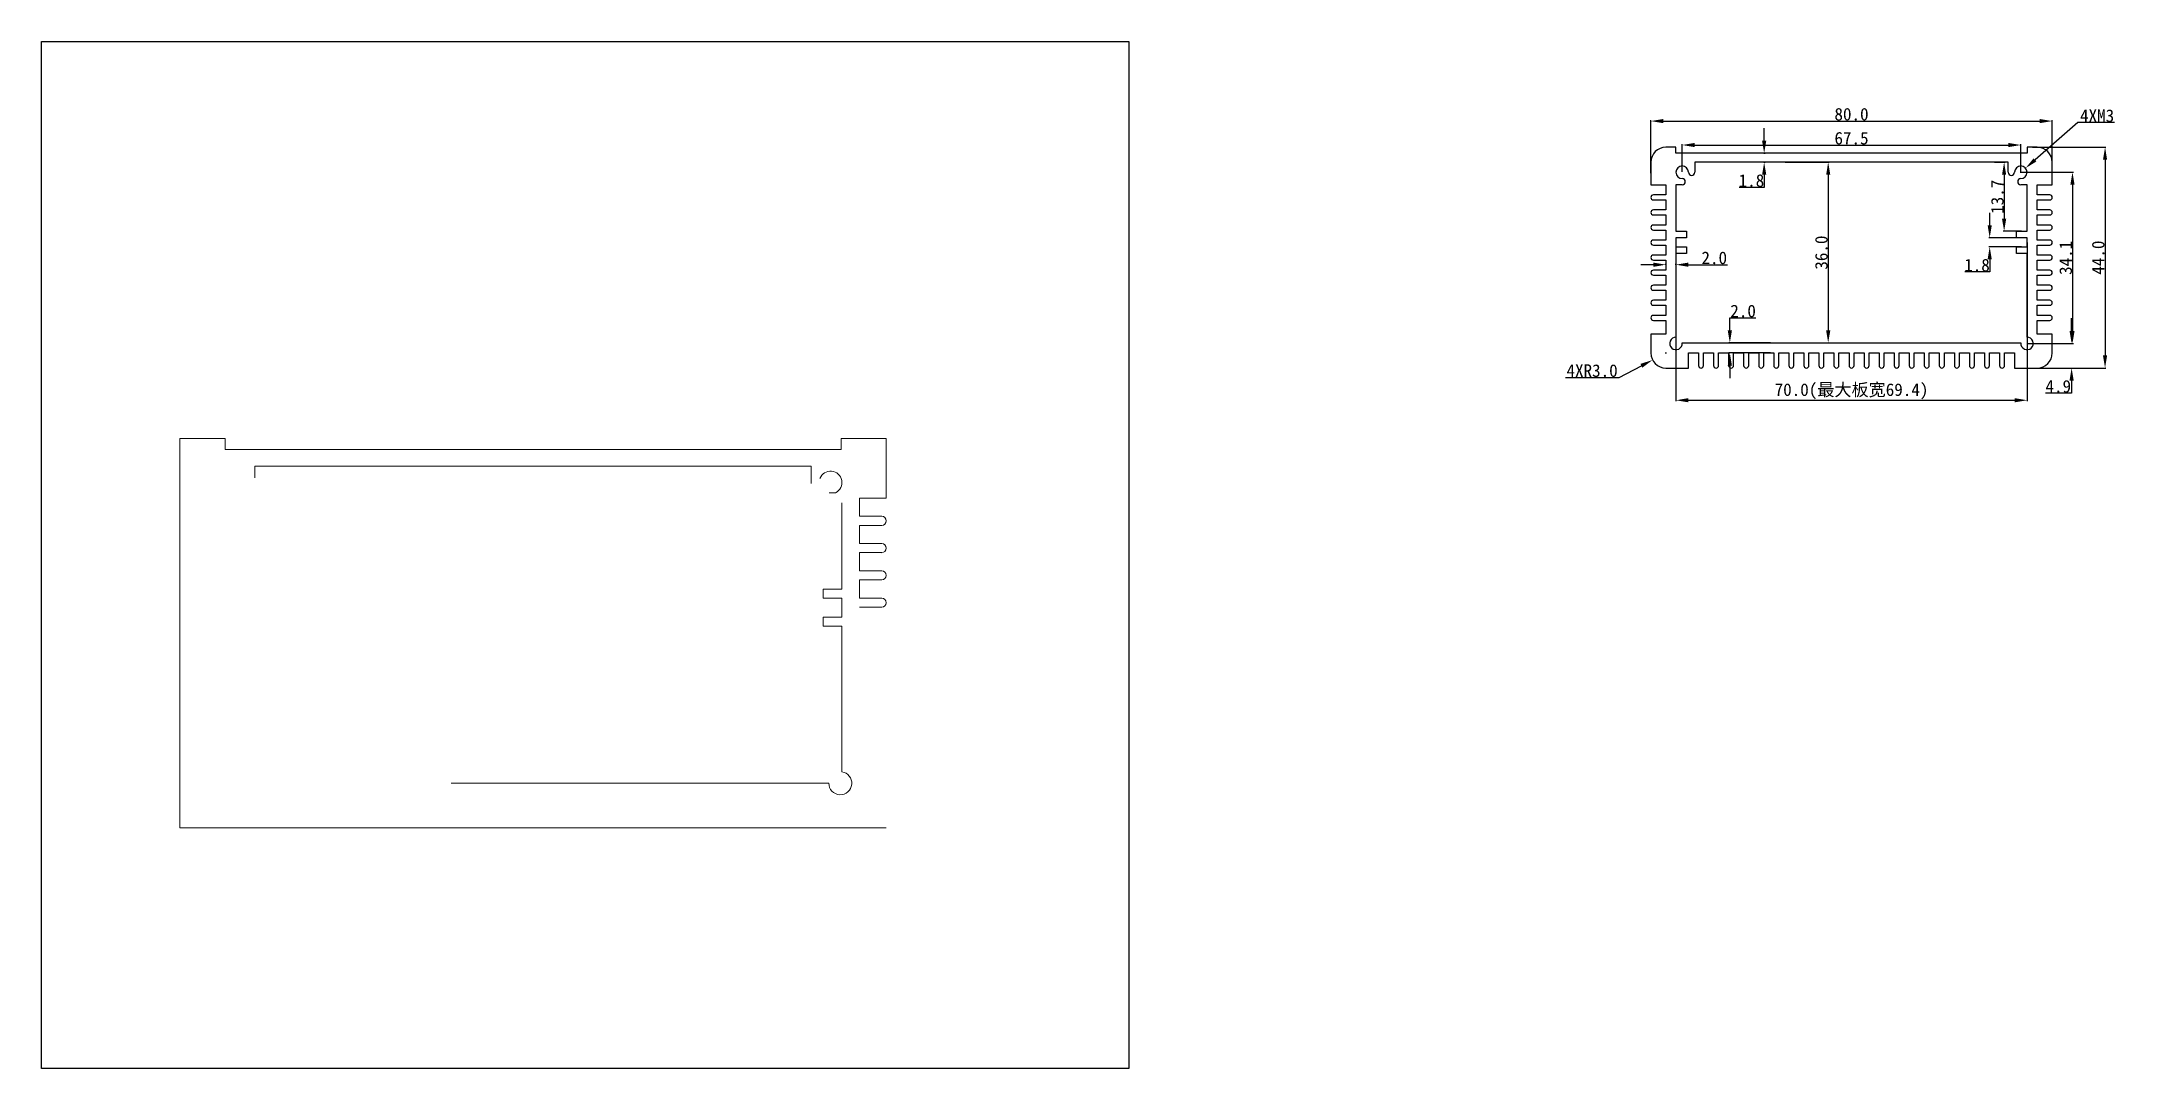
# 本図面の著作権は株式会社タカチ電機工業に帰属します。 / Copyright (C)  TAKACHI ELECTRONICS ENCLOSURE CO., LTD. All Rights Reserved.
# Model space of a CAD drawing. Header units: inches. Extents: x 0 to 414, y 0 to 205.
import ezdxf

# ---------------------------------------------------------------- set-up
doc = ezdxf.new("R2010")
doc.units = ezdxf.units.IN
doc.header["$MEASUREMENT"] = 0
doc.layers.get('Defpoints').update_dxf_attribs({"lineweight": 25})
doc.layers.add('1', color=30, linetype='Continuous')
doc.layers.add('Hatch (ISO)', color=1, linetype='Continuous', lineweight=18)
doc.styles.get("Standard").update_dxf_attribs({"font": 'simhei.ttf'})
doc.dimstyles.get("Standard").update_dxf_attribs({"dimtxt": 2.5, "dimasz": 2.5, "dimexe": 0.18, "dimexo": 0.0625, "dimgap": 0.09, "dimtad": 1, "dimtoh": 1, "dimdec": 1, "dimzin": 0, "dimdsep": 46, "dimtxsty": 'Standard', "dimcen": 0.09, "dimadec": 0, "dimazin": 0, "dimtfac": 1, "dimtdec": 1, "dimtofl": 0, "dimtmove": 0, "dimatfit": 3, "dimfxl": 1, "dimtolj": 1, "dimtzin": 0, "dimarcsym": 0})
picture_1 = doc.add_image_def('image1.png', size_in_pixel=(520, 491))

# ---------------------------------------------------------------- blocks, each defined once
blk = doc.blocks.new('*D61')
at = {"color": 0, "lineweight": -2}
for p, q in [((327.02, 178.62), (327.02, 184.17)), ((329.52, 183.99), (392.02, 183.99)), ((394.52, 178.62), (394.52, 184.17))]:
    blk.add_line(p, q, dxfattribs=at)
at = {"color": 0}
for points in [[(329.52, 184.4), (329.52, 183.57), (327.02, 183.99)], [(392.02, 184.4), (392.02, 183.57), (394.52, 183.99)]]:
    blk.add_solid(points, dxfattribs=at)
at = {"layer": 'Defpoints', "color": 0}
for p in [(394.52, 183.99), (327.02, 178.56), (394.52, 178.56)]:
    blk.add_point(p, dxfattribs=at)
at = {"color": 0, "insert": (360.77, 185.33), "char_height": 2.5, "attachment_point": 5}
blk.add_mtext('\\A1;67.5', dxfattribs=at)
blk = doc.blocks.new('*D62')
at = {"color": 0, "lineweight": -2}
for p, q in [((394.58, 178.56), (404.99, 178.56)), ((404.81, 176.06), (404.81, 146.96)), ((395.82, 144.46), (404.99, 144.46))]:
    blk.add_line(p, q, dxfattribs=at)
at = {"color": 0}
for points in [[(404.39, 176.06), (405.23, 176.06), (404.81, 178.56)], [(404.39, 146.96), (405.23, 146.96), (404.81, 144.46)]]:
    blk.add_solid(points, dxfattribs=at)
at = {"layer": 'Defpoints', "color": 0}
for p in [(394.52, 178.56), (395.76, 144.46), (404.81, 144.46)]:
    blk.add_point(p, dxfattribs=at)
at = {"color": 0, "insert": (403.47, 161.51), "char_height": 2.5, "attachment_point": 5, "rotation": 90}
blk.add_mtext('\\A1;34.1', dxfattribs=at)
blk = doc.blocks.new('*D63')
at = {"color": 0, "lineweight": -2}
for p, q in [((388.31, 168), (388.31, 170.5)), ((394.65, 165.5), (388.13, 165.5)), ((394.65, 163.7), (388.13, 163.7)), ((388.31, 158.7), (383.34, 158.7)), ((388.31, 161.2), (388.31, 158.7))]:
    blk.add_line(p, q, dxfattribs=at)
at = {"color": 0}
for points in [[(387.9, 168), (388.73, 168), (388.31, 165.5)], [(387.9, 161.2), (388.73, 161.2), (388.31, 163.7)]]:
    blk.add_solid(points, dxfattribs=at)
at = {"layer": 'Defpoints', "color": 0}
for p in [(388.31, 163.7), (394.72, 165.5), (394.72, 163.7)]:
    blk.add_point(p, dxfattribs=at)
at = {"color": 0, "insert": (385.78, 160.04), "char_height": 2.5, "attachment_point": 5}
blk.add_mtext('\\A1;1.8', dxfattribs=at)
blk = doc.blocks.new('*D64')
at = {"color": 0, "lineweight": -2}
for p, q in [((389.3, 180.55), (391.37, 180.55)), ((391.19, 178.05), (391.19, 169.3)), ((394.65, 166.8), (391.01, 166.8))]:
    blk.add_line(p, q, dxfattribs=at)
at = {"color": 0}
for points in [[(390.77, 178.05), (391.6, 178.05), (391.19, 180.55)], [(390.77, 169.3), (391.6, 169.3), (391.19, 166.8)]]:
    blk.add_solid(points, dxfattribs=at)
at = {"layer": 'Defpoints', "color": 0}
for p in [(389.23, 180.55), (391.19, 166.8), (394.72, 166.8)]:
    blk.add_point(p, dxfattribs=at)
at = {"color": 0, "insert": (389.85, 173.67), "char_height": 2.5, "attachment_point": 5, "rotation": 90}
blk.add_mtext('\\A1;13.7', dxfattribs=at)
blk = doc.blocks.new('*D65')
at = {"color": 0, "lineweight": -2}
for p, q in [((347.56, 180.55), (356.3, 180.55)), ((356.12, 178.05), (356.12, 147.05)), ((345.61, 144.55), (356.3, 144.55))]:
    blk.add_line(p, q, dxfattribs=at)
at = {"color": 0}
for points in [[(355.71, 178.05), (356.54, 178.05), (356.12, 180.55)], [(355.71, 147.05), (356.54, 147.05), (356.12, 144.55)]]:
    blk.add_solid(points, dxfattribs=at)
at = {"layer": 'Defpoints', "color": 0}
for p in [(347.5, 180.55), (345.54, 144.55), (356.12, 144.55)]:
    blk.add_point(p, dxfattribs=at)
at = {"color": 0, "insert": (354.77, 162.55), "char_height": 2.5, "attachment_point": 5, "rotation": 90}
blk.add_mtext('\\A1;36.0', dxfattribs=at)
blk = doc.blocks.new('*D67')
at = {"color": 0, "lineweight": -2}
for p, q in [((320.77, 178.36), (320.77, 188.93)), ((323.27, 188.75), (398.27, 188.75)), ((400.77, 179.51), (400.77, 188.93))]:
    blk.add_line(p, q, dxfattribs=at)
at = {"color": 0}
for points in [[(323.27, 189.17), (323.27, 188.34), (320.77, 188.75)], [(398.27, 189.17), (398.27, 188.34), (400.77, 188.75)]]:
    blk.add_solid(points, dxfattribs=at)
at = {"layer": 'Defpoints', "color": 0}
for p in [(400.77, 188.75), (320.77, 178.3), (400.77, 179.45)]:
    blk.add_point(p, dxfattribs=at)
at = {"color": 0, "insert": (360.77, 190.11), "char_height": 2.5, "attachment_point": 5}
blk.add_mtext('\\A1;80.0', dxfattribs=at)
blk = doc.blocks.new('*D68')
at = {"layer": '1', "color": 0, "lineweight": -2}
for p, q in [((325.77, 164.54), (325.77, 132.95)), ((395.77, 164.54), (395.77, 132.95)), ((328.27, 133.13), (393.27, 133.13))]:
    blk.add_line(p, q, dxfattribs=at)
at = {"layer": '1', "color": 0}
for points in [[(328.27, 133.55), (328.27, 132.72), (325.77, 133.13)], [(393.27, 133.55), (393.27, 132.72), (395.77, 133.13)]]:
    blk.add_solid(points, dxfattribs=at)
at = {"layer": 'Defpoints', "color": 0}
for p in [(325.77, 164.6), (395.77, 164.6), (395.77, 133.13)]:
    blk.add_point(p, dxfattribs=at)
at = {"layer": '1', "color": 0, "insert": (360.77, 134.91), "char_height": 2.5, "attachment_point": 5}
blk.add_mtext('\\A1;70.0(最大板宽69.4)', dxfattribs=at)
blk = doc.blocks.new('*D69')
at = {"color": 0, "lineweight": -2}
for p, q in [((396.83, 183.55), (411.49, 183.55)), ((411.31, 181.05), (411.31, 142.05)), ((396.83, 139.55), (411.49, 139.55))]:
    blk.add_line(p, q, dxfattribs=at)
at = {"color": 0}
for points in [[(410.89, 181.05), (411.72, 181.05), (411.31, 183.55)], [(410.89, 142.05), (411.72, 142.05), (411.31, 139.55)]]:
    blk.add_solid(points, dxfattribs=at)
at = {"layer": 'Defpoints', "color": 0}
for p in [(396.77, 183.55), (396.77, 139.55), (411.31, 139.55)]:
    blk.add_point(p, dxfattribs=at)
at = {"color": 0, "insert": (409.95, 161.55), "char_height": 2.5, "attachment_point": 5, "rotation": 90}
blk.add_mtext('\\A1;44.0', dxfattribs=at)
blk = doc.blocks.new('*D70')
at = {"color": 0, "lineweight": -2}
for p, q in [((323.68, 142.55), (323.86, 142.55)), ((323.77, 142.46), (323.77, 142.64)), ((303.77, 137.67), (314.44, 137.67)), ((314.44, 137.67), (318.89, 140))]:
    blk.add_line(p, q, dxfattribs=at)
at = {"color": 0}
blk.add_solid([(318.7, 140.37), (319.09, 139.63), (321.11, 141.16)], dxfattribs=at)
at = {"layer": 'Defpoints', "color": 0}
for p in [(321.11, 141.16), (323.77, 142.55)]:
    blk.add_point(p, dxfattribs=at)
at = {"color": 0, "insert": (309.06, 139.02), "char_height": 2.5, "attachment_point": 5}
blk.add_mtext('\\A1;4XR3.0', dxfattribs=at)
blk = doc.blocks.new('*D71')
at = {"color": 0, "lineweight": -2}
for p, q in [((343.36, 184.85), (343.36, 187.35)), ((343.31, 182.35), (343.54, 182.35)), ((343.31, 180.55), (343.54, 180.55)), ((343.36, 178.05), (343.36, 175.55)), ((343.36, 175.55), (338.38, 175.55))]:
    blk.add_line(p, q, dxfattribs=at)
at = {"color": 0}
for points in [[(342.94, 184.85), (343.78, 184.85), (343.36, 182.35)], [(342.94, 178.05), (343.78, 178.05), (343.36, 180.55)]]:
    blk.add_solid(points, dxfattribs=at)
at = {"layer": 'Defpoints', "color": 0}
for p in [(343.25, 182.35), (343.25, 180.55), (343.36, 180.55)]:
    blk.add_point(p, dxfattribs=at)
at = {"color": 0, "insert": (340.83, 176.89), "char_height": 2.5, "attachment_point": 5}
blk.add_mtext('\\A1;1.8', dxfattribs=at)
blk = doc.blocks.new('*D72')
at = {"color": 0, "lineweight": -2}
for p, q in [((336.52, 147.05), (336.52, 149.55)), ((336.52, 149.55), (341.72, 149.55)), ((344.62, 144.55), (336.34, 144.55)), ((344.62, 142.55), (336.34, 142.55)), ((336.52, 140.05), (336.52, 137.55))]:
    blk.add_line(p, q, dxfattribs=at)
at = {"color": 0}
for points in [[(336.1, 147.05), (336.93, 147.05), (336.52, 144.55)], [(336.1, 140.05), (336.93, 140.05), (336.52, 142.55)]]:
    blk.add_solid(points, dxfattribs=at)
at = {"layer": 'Defpoints', "color": 0}
for p in [(336.52, 142.55), (344.68, 144.55), (344.68, 142.55)]:
    blk.add_point(p, dxfattribs=at)
at = {"color": 0, "insert": (339.16, 150.9), "char_height": 2.5, "attachment_point": 5}
blk.add_mtext('\\A1;2.0', dxfattribs=at)
blk = doc.blocks.new('*D73')
at = {"color": 0, "lineweight": -2}
for p, q in [((321.27, 160.14), (318.77, 160.14)), ((323.77, 160.11), (323.77, 160.32)), ((325.77, 160.11), (325.77, 160.32)), ((328.27, 160.14), (336.06, 160.14))]:
    blk.add_line(p, q, dxfattribs=at)
at = {"color": 0}
for points in [[(321.27, 160.56), (321.27, 159.72), (323.77, 160.14)], [(328.27, 160.56), (328.27, 159.72), (325.77, 160.14)]]:
    blk.add_solid(points, dxfattribs=at)
at = {"layer": 'Defpoints', "color": 0}
for p in [(323.77, 160.05), (325.77, 160.14), (325.77, 160.05)]:
    blk.add_point(p, dxfattribs=at)
at = {"color": 0, "insert": (333.41, 161.49), "char_height": 2.5, "attachment_point": 5}
blk.add_mtext('\\A1;2.0', dxfattribs=at)
blk = doc.blocks.new('*D74')
at = {"color": 0, "lineweight": -2}
for p, q in [((404.64, 146.96), (404.64, 149.46)), ((395.82, 144.46), (404.82, 144.46)), ((394.81, 139.55), (404.82, 139.55)), ((404.64, 137.05), (404.64, 134.55)), ((404.64, 134.55), (399.41, 134.55))]:
    blk.add_line(p, q, dxfattribs=at)
at = {"color": 0}
for points in [[(404.22, 146.96), (405.06, 146.96), (404.64, 144.46)], [(404.22, 137.05), (405.06, 137.05), (404.64, 139.55)]]:
    blk.add_solid(points, dxfattribs=at)
at = {"layer": 'Defpoints', "color": 0}
for p in [(395.76, 144.46), (394.75, 139.55), (404.64, 139.55)]:
    blk.add_point(p, dxfattribs=at)
at = {"color": 0, "insert": (401.98, 135.89), "char_height": 2.5, "attachment_point": 5}
blk.add_mtext('\\A1;4.9', dxfattribs=at)
blk = doc.blocks.new('*D75')
at = {"color": 0, "lineweight": -2}
for p, q in [((405.9, 188.47), (397.35, 181.02)), ((413.21, 188.47), (405.9, 188.47)), ((394.43, 178.56), (394.61, 178.56)), ((394.52, 178.47), (394.52, 178.65))]:
    blk.add_line(p, q, dxfattribs=at)
at = {"color": 0}
blk.add_solid([(397.07, 181.34), (397.62, 180.71), (395.46, 179.38)], dxfattribs=at)
at = {"layer": 'Defpoints', "color": 0}
for p in [(395.46, 179.38), (393.57, 177.74)]:
    blk.add_point(p, dxfattribs=at)
at = {"color": 0, "insert": (409.72, 189.81), "char_height": 2.5, "attachment_point": 5}
blk.add_mtext('\\A1;{\\f@SimHei|b0|i0|c134|p49;4XM3}', dxfattribs=at)

msp = doc.modelspace()

# ---------------------------------------------------------------- linework, layer by layer
for p, q in [((325.77, 183.55), (323.77, 183.55)), ((325.77, 182.35), (325.77, 183.55)), ((395.77, 182.35), (325.77, 182.35)), ((397.77, 183.55), (395.77, 183.55)), ((395.77, 183.55), (395.77, 182.35)), ((320.77, 180.55), (320.77, 176.05)), ((392.02, 180.55), (329.52, 180.55)), ((329.52, 180.55), (329.52, 178.56)), ((392.02, 178.56), (392.02, 180.55)), ((400.77, 176.05), (400.77, 180.55)), ((320.77, 176.05), (323.77, 176.05)), ((323.77, 174.05), (321.27, 174.05)), ((323.77, 176.05), (323.77, 174.05)), ((327.02, 176.06), (325.77, 176.06)), ((325.77, 176.06), (325.77, 166.8)), ((395.77, 176.06), (394.52, 176.06)), ((395.77, 166.8), (395.77, 176.06)), ((397.77, 174.05), (397.77, 176.05)), ((397.77, 176.05), (400.77, 176.05)), ((400.27, 174.05), (397.77, 174.05)), ((321.27, 173.05), (323.77, 173.05)), ((323.77, 171.05), (321.27, 171.05)), ((321.27, 170.05), (323.77, 170.05)), ((323.77, 173.05), (323.77, 171.05)), ((323.77, 170.05), (323.77, 168.05)), ((397.77, 171.05), (397.77, 173.05)), ((397.77, 173.05), (400.27, 173.05)), ((400.27, 171.05), (397.77, 171.05)), ((397.77, 168.05), (397.77, 170.05)), ((397.77, 170.05), (400.27, 170.05)), ((323.77, 168.05), (321.27, 168.05)), ((321.27, 167.05), (323.77, 167.05)), ((323.77, 167.05), (323.77, 165.05)), ((325.77, 166.8), (327.87, 166.8)), ((327.87, 166.8), (327.87, 165.5)), ((393.67, 165.5), (393.67, 166.8)), ((393.67, 166.8), (395.77, 166.8)), ((400.27, 168.05), (397.77, 168.05)), ((397.77, 165.05), (397.77, 167.05)), ((397.77, 167.05), (400.27, 167.05)), ((323.77, 165.05), (321.27, 165.05)), ((321.27, 164.05), (323.77, 164.05)), ((323.77, 162.05), (321.27, 162.05)), ((323.77, 164.05), (323.77, 162.05)), ((327.87, 165.5), (325.77, 165.5)), ((325.77, 165.5), (325.77, 163.7)), ((325.77, 163.7), (327.87, 163.7)), ((327.87, 162.4), (325.77, 162.4)), ((325.77, 162.4), (325.77, 145.71)), ((327.87, 163.7), (327.87, 162.4)), ((395.77, 165.5), (393.67, 165.5)), ((393.67, 162.4), (393.67, 163.7)), ((393.67, 163.7), (395.77, 163.7)), ((395.77, 162.4), (393.67, 162.4)), ((395.77, 163.7), (395.77, 165.5)), ((395.77, 145.71), (395.77, 162.4)), ((400.27, 165.05), (397.77, 165.05)), ((397.77, 162.05), (397.77, 164.05)), ((397.77, 164.05), (400.27, 164.05)), ((400.27, 162.05), (397.77, 162.05)), ((321.27, 161.05), (323.77, 161.05)), ((323.77, 159.05), (321.27, 159.05)), ((321.27, 158.05), (323.77, 158.05)), ((323.77, 161.05), (323.77, 159.05)), ((323.77, 158.05), (323.77, 156.05)), ((397.77, 159.05), (397.77, 161.05)), ((397.77, 161.05), (400.27, 161.05)), ((400.27, 159.05), (397.77, 159.05)), ((397.77, 156.05), (397.77, 158.05)), ((397.77, 158.05), (400.27, 158.05)), ((323.77, 156.05), (321.27, 156.05)), ((321.27, 155.05), (323.77, 155.05)), ((323.77, 155.05), (323.77, 153.05)), ((400.27, 156.05), (397.77, 156.05)), ((397.77, 153.05), (397.77, 155.05)), ((397.77, 155.05), (400.27, 155.05)), ((323.77, 153.05), (321.27, 153.05)), ((321.27, 152.05), (323.77, 152.05)), ((323.77, 150.05), (321.27, 150.05)), ((321.27, 149.05), (323.77, 149.05)), ((323.77, 152.05), (323.77, 150.05)), ((323.77, 149.05), (323.77, 146.28)), ((400.27, 153.05), (397.77, 153.05)), ((397.77, 150.05), (397.77, 152.05)), ((397.77, 152.05), (400.27, 152.05)), ((400.27, 150.05), (397.77, 150.05)), ((397.77, 146.28), (397.77, 149.05)), ((397.77, 149.05), (400.27, 149.05)), ((323.77, 146.28), (320.77, 146.28)), ((320.77, 146.28), (320.77, 142.55)), ((400.77, 146.28), (397.77, 146.28)), ((400.77, 142.55), (400.77, 146.28)), ((327.02, 144.55), (394.51, 144.55)), ((328.27, 139.55), (328.27, 142.55)), ((328.27, 142.55), (330.27, 142.55)), ((330.27, 142.55), (330.27, 140.05)), ((331.27, 140.05), (331.27, 142.55)), ((331.27, 142.55), (333.27, 142.55)), ((333.27, 142.55), (333.27, 140.05)), ((334.27, 142.55), (336.27, 142.55)), ((334.27, 140.05), (334.27, 142.55)), ((336.27, 142.55), (336.27, 140.05)), ((337.27, 140.05), (337.27, 142.55)), ((337.27, 142.55), (339.27, 142.55)), ((339.27, 142.55), (339.27, 140.05)), ((340.27, 140.05), (340.27, 142.55)), ((340.27, 142.55), (342.27, 142.55)), ((342.27, 142.55), (342.27, 140.05)), ((343.27, 140.05), (343.27, 142.55)), ((343.27, 142.55), (345.27, 142.55)), ((345.27, 142.55), (345.27, 140.05)), ((346.27, 140.05), (346.27, 142.55)), ((346.27, 142.55), (348.27, 142.55)), ((348.27, 142.55), (348.27, 140.05)), ((349.27, 140.05), (349.27, 142.55)), ((349.27, 142.55), (351.27, 142.55)), ((351.27, 142.55), (351.27, 140.05)), ((352.27, 140.05), (352.27, 142.55)), ((352.27, 142.55), (354.27, 142.55)), ((354.27, 142.55), (354.27, 140.05)), ((355.27, 140.05), (355.27, 142.55)), ((355.27, 142.55), (357.27, 142.55)), ((357.27, 142.55), (357.27, 140.05)), ((358.27, 140.05), (358.27, 142.55)), ((358.27, 142.55), (360.27, 142.55)), ((360.27, 142.55), (360.27, 140.05)), ((361.27, 140.05), (361.27, 142.55)), ((361.27, 142.55), (363.27, 142.55)), ((363.27, 142.55), (363.27, 140.05)), ((364.27, 140.05), (364.27, 142.55)), ((364.27, 142.55), (366.27, 142.55)), ((366.27, 142.55), (366.27, 140.05)), ((367.27, 140.05), (367.27, 142.55)), ((367.27, 142.55), (369.27, 142.55)), ((369.27, 142.55), (369.27, 140.05)), ((370.27, 140.05), (370.27, 142.55)), ((370.27, 142.55), (372.27, 142.55)), ((372.27, 142.55), (372.27, 140.05)), ((373.27, 140.05), (373.27, 142.55)), ((373.27, 142.55), (375.27, 142.55)), ((375.27, 142.55), (375.27, 140.05)), ((376.27, 140.05), (376.27, 142.55)), ((376.27, 142.55), (378.27, 142.55)), ((378.27, 142.55), (378.27, 140.05)), ((379.27, 140.05), (379.27, 142.55)), ((379.27, 142.55), (381.27, 142.55)), ((381.27, 142.55), (381.27, 140.05)), ((382.27, 140.05), (382.27, 142.55)), ((382.27, 142.55), (384.27, 142.55)), ((384.27, 142.55), (384.27, 140.05)), ((385.27, 140.05), (385.27, 142.55)), ((385.27, 142.55), (387.27, 142.55)), ((387.27, 142.55), (387.27, 140.05)), ((388.27, 140.05), (388.27, 142.55)), ((388.27, 142.55), (390.27, 142.55)), ((390.27, 142.55), (390.27, 140.05)), ((391.27, 140.05), (391.27, 142.55)), ((391.27, 142.55), (393.27, 142.55)), ((393.27, 142.55), (393.27, 139.55)), ((323.77, 139.55), (328.27, 139.55)), ((393.27, 139.55), (397.77, 139.55))]:
    msp.add_line(p, q)
for centre, radius, start, end in [((323.77, 180.55), 3, 90, 180), ((397.77, 180.55), 3, 0, 90), ((327.02, 178.56), 1.25, 0, 270), ((328.89, 178.56), 0.625, 180, 0), ((392.64, 178.56), 0.625, 180, 0), ((394.52, 178.56), 1.25, 270, 180), ((321.27, 173.55), 0.5, 90, 270), ((327.02, 176.69), 0.625, 270, 90), ((394.52, 176.69), 0.625, 90, 270), ((400.27, 173.55), 0.5, 270, 90), ((321.27, 170.55), 0.5, 90, 270), ((400.27, 170.55), 0.5, 270, 90), ((321.27, 167.55), 0.5, 90, 270), ((400.27, 167.55), 0.5, 270, 90), ((321.27, 164.55), 0.5, 90, 270), ((321.27, 161.55), 0.5, 90, 270), ((400.27, 164.55), 0.5, 270, 90), ((400.27, 161.55), 0.5, 270, 90), ((321.27, 158.55), 0.5, 90, 270), ((400.27, 158.55), 0.5, 270, 90), ((321.27, 155.55), 0.5, 90, 270), ((400.27, 155.55), 0.5, 270, 90), ((321.27, 152.55), 0.5, 90, 270), ((321.27, 149.55), 0.5, 90, 270), ((400.27, 152.55), 0.5, 270, 90), ((400.27, 149.55), 0.5, 270, 90), ((325.78, 144.46), 1.25, 90.5001, 4.0132), ((395.76, 144.46), 1.25, 175.9868, 89.4999), ((323.77, 142.55), 3, 180, 270), ((397.77, 142.55), 3, 270, 360), ((330.77, 140.05), 0.5, 180, 0), ((333.77, 140.05), 0.5, 180, 0), ((336.77, 140.05), 0.5, 180, 0), ((339.77, 140.05), 0.5, 180, 0), ((342.77, 140.05), 0.5, 180, 0), ((345.77, 140.05), 0.5, 180, 0), ((348.77, 140.05), 0.5, 180, 0), ((351.77, 140.05), 0.5, 180, 0), ((354.77, 140.05), 0.5, 180, 0), ((357.77, 140.05), 0.5, 180, 0), ((360.77, 140.05), 0.5, 180, 0), ((363.77, 140.05), 0.5, 180, 0), ((366.77, 140.05), 0.5, 180, 0), ((369.77, 140.05), 0.5, 180, 0), ((372.77, 140.05), 0.5, 180, 0), ((375.77, 140.05), 0.5, 180, 0), ((378.77, 140.05), 0.5, 180, 0), ((381.77, 140.05), 0.5, 180, 0), ((384.77, 140.05), 0.5, 180, 0), ((387.77, 140.05), 0.5, 180, 0), ((390.77, 140.05), 0.5, 180, 0)]:
    msp.add_arc(centre, radius, start, end)
at = {"layer": 'Hatch (ISO)'}
for p, q in [((27.58, 47.94), (27.58, 125.5)), ((27.58, 125.5), (36.59, 125.5)), ((36.59, 125.5), (36.59, 123.34)), ((159.39, 123.34), (159.39, 125.5)), ((159.39, 125.5), (168.38, 125.5)), ((168.38, 125.5), (168.38, 113.65)), ((36.59, 123.34), (159.39, 123.34)), ((42.53, 117.66), (42.53, 120.02)), ((42.53, 120.02), (153.39, 120.02)), ((153.39, 120.02), (153.39, 116.53)), ((156.96, 114.72), (158.25, 114.72)), ((159.51, 112.72), (159.51, 95.48)), ((163.01, 113.65), (163.01, 110.02)), ((163.01, 113.65), (168.38, 113.65)), ((163.01, 110.02), (167.48, 110.02)), ((167.48, 108.21), (163.01, 108.21)), ((163.01, 108.21), (163.01, 104.58)), ((163.01, 104.58), (167.48, 104.58)), ((167.48, 102.77), (163.01, 102.77)), ((163.01, 102.77), (163.01, 99.13)), ((159.51, 95.48), (155.82, 95.48)), ((155.82, 95.48), (155.82, 93.73)), ((163.01, 99.13), (167.48, 99.13)), ((167.48, 97.32), (163.01, 97.32)), ((163.01, 97.32), (163.01, 93.69)), ((155.82, 93.73), (159.51, 93.73)), ((159.51, 93.73), (159.51, 89.9)), ((163.01, 93.69), (167.48, 93.69)), ((167.48, 91.88), (163.01, 91.88)), ((159.51, 89.9), (155.82, 89.9)), ((155.82, 89.9), (155.82, 88.15)), ((155.82, 88.15), (159.51, 88.15)), ((159.51, 88.15), (159.51, 59.1)), ((156.92, 56.83), (81.66, 56.83)), ((168.38, 47.94), (27.58, 47.94))]:
    msp.add_line(p, q, dxfattribs=at)
for centre, radius, start, end in [((157.28, 116.75), 2.26, 295.6192, 159.3853), ((167.48, 109.11), 0.905, 270, 90), ((167.48, 103.67), 0.905, 270, 90), ((167.48, 98.23), 0.905, 270, 90), ((167.48, 92.79), 0.905, 270, 90), ((159.21, 56.83), 2.29, 180, 82.3878)]:
    msp.add_arc(centre, radius, start, end, dxfattribs=at)

# ---------------------------------------------------------------- dimensions: what is measured, and where the dimension line sits
for base, p1, p2, picture, middle in [((400.77, 188.75), (320.77, 178.3), (400.77, 179.45), '*D67', (360.77, 190.11)), ((394.52, 183.99), (327.02, 178.56), (394.52, 178.56), '*D61', (360.77, 185.33))]:
    dim = msp.add_linear_dim(base=base, p1=p1, p2=p2, dimstyle='Standard')
    dim.commit()
    dim.dimension.update_dxf_attribs({"geometry": picture, "text_midpoint": middle})
dim = msp.add_diameter_dim_2p(p1=(393.57, 177.74), p2=(395.46, 179.38), text='{\\f@SimHei|b0|i0|c134|p49;4XM3}', dimstyle='Standard')
dim.commit()
dim.dimension.update_dxf_attribs({"geometry": '*D75', "text_midpoint": (409.72, 188.47), "dimtype": 163})
for base, p1, p2, picture, middle in [((343.36, 180.55), (343.25, 182.35), (343.25, 180.55), '*D71', (340.83, 176.89)), ((411.31, 139.55), (396.77, 183.55), (396.77, 139.55), '*D69', (409.95, 161.55)), ((356.12, 144.55), (347.5, 180.55), (345.54, 144.55), '*D65', (354.77, 162.55)), ((404.81, 144.46), (394.52, 178.56), (395.76, 144.46), '*D62', (403.47, 161.51)), ((388.31, 163.7), (394.72, 165.5), (394.72, 163.7), '*D63', (385.78, 160.04)), ((404.64, 139.55), (395.76, 144.46), (394.75, 139.55), '*D74', (401.98, 135.89))]:
    dim = msp.add_linear_dim(base=base, p1=p1, p2=p2, angle=90, dimstyle='Standard')
    dim.commit()
    dim.dimension.update_dxf_attribs({"geometry": picture, "text_midpoint": middle})
for base, p1, p2, picture, middle in [((391.1873, 166.7986), (389.2329, 180.5485), (394.7165, 166.7986), '*D64', (391.1873, 173.6736)), ((336.52, 142.55), (344.68, 144.55), (344.68, 142.55), '*D72', (339.16, 149.55))]:
    dim = msp.add_linear_dim(base=base, p1=p1, p2=p2, angle=90, dimstyle='Standard')
    dim.commit()
    dim.dimension.update_dxf_attribs({"geometry": picture, "text_midpoint": middle, "dimtype": 160})
dim = msp.add_linear_dim(base=(325.77, 160.14), p1=(323.77, 160.05), p2=(325.77, 160.05), dimstyle='Standard')
dim.commit()
dim.dimension.update_dxf_attribs({"geometry": '*D73', "text_midpoint": (333.41, 160.14), "dimtype": 160})
dim = msp.add_radius_dim(center=(323.77, 142.55), mpoint=(321.11, 141.16), text='4X<>', dimstyle='Standard')
dim.commit()
dim.dimension.update_dxf_attribs({"geometry": '*D70', "text_midpoint": (309.06, 139.02)})
at = {"layer": '1'}
dim = msp.add_linear_dim(base=(395.77, 133.13), p1=(325.77, 164.6), p2=(395.77, 164.6), text='<>(最大板宽69.4)', dimstyle='Standard', dxfattribs=at)
dim.commit()
dim.dimension.update_dxf_attribs({"geometry": '*D68', "text_midpoint": (360.77, 134.91)})

# ---------------------------------------------------------------- pictures from other files: only their frames are drawn
image = msp.add_image(picture_1, insert=(0, 0), size_in_units=(216.69, 204.6))
image.dxf.flags = 7

doc.saveas('drawing.dxf')
